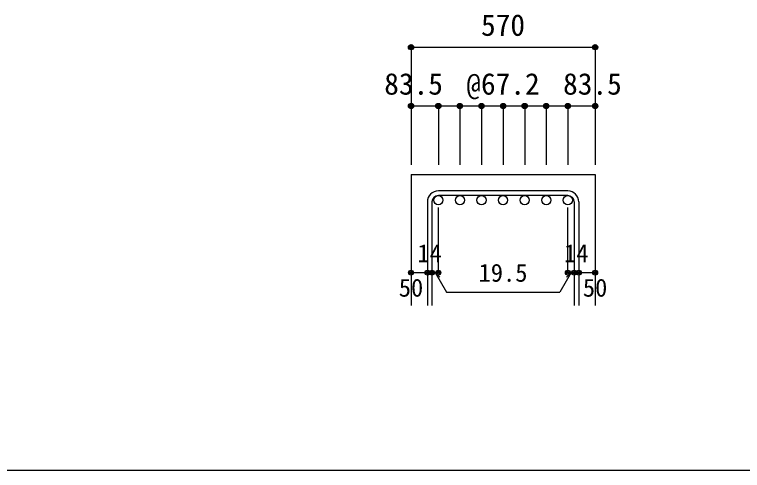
# Model space of a CAD drawing. Units: millimetres at full size, sheet at 1:30; details may follow other scales. Extents: x -5973 to 5954, y -4195 to 4201.
# Drawn here: x -942 to 1284, y -4195 to -2800 of the extents above; entities that cross this region are included whole.
import ezdxf
from ezdxf.enums import TextEntityAlignment as Align

# ---------------------------------------------------------------- set-up
doc = ezdxf.new("R2010")
doc.units = ezdxf.units.MM
doc.header["$LTSCALE"] = 30
doc.header["$PDMODE"] = 32
doc.header["$PDSIZE"] = 15
for name, color, linetype in [('0-1_躯体線', 2, 'Continuous'), ('0-5_基礎梁筋', 7, 'Continuous'), ('0-6_スタラップ筋', 7, 'Continuous'), ('0-D_寸法', 4, 'Continuous'), ('F-0_枠', 6, 'Continuous')]:
    doc.layers.add(name, color=color, linetype=linetype)
doc.styles.add('ＭＳ ゴシック', font='')
doc.styles.get('ＭＳ ゴシック').set_extended_font_data('MS Gothic')

msp = doc.modelspace()

# ---------------------------------------------------------------- linework, layer by layer
at = {"layer": '0-1_躯体線'}
for p, q in [((270.94, -3289.89), (833.94, -3289.89)), ((270.94, -3289.89), (270.94, -3689.89)), ((833.94, -3289.89), (833.94, -3689.89))]:
    msp.add_line(p, q, dxfattribs=at)
at = {"layer": '0-5_基礎梁筋', "color": 3}
for centre in [(354.44, -3367.89), (420.44, -3367.89), (486.44, -3367.89), (552.44, -3367.89), (618.44, -3367.89), (684.44, -3367.89), (750.44, -3367.89)]:
    msp.add_circle(centre, 14, dxfattribs=at)
at = {"layer": '0-6_スタラップ筋'}
for p, q in [((750.44, -3339.89), (354.44, -3339.89)), ((750.44, -3353.89), (354.44, -3353.89)), ((320.94, -3373.39), (320.94, -3689.89)), ((334.94, -3373.39), (334.94, -3689.89)), ((769.94, -3373.39), (769.94, -3689.89)), ((783.94, -3373.39), (783.94, -3689.89))]:
    msp.add_line(p, q, dxfattribs=at)
for centre, radius, start, end in [((354.44, -3373.39), 33.5, 90, 180), ((354.44, -3373.39), 19.5, 90, 180), ((750.44, -3373.39), 33.5, 0, 90), ((750.44, -3373.39), 19.5, 0, 90)]:
    msp.add_arc(centre, radius, start, end, dxfattribs=at)
at = {"layer": '0-D_寸法'}
for p, q in [((270.94, -2899.89), (270.94, -3079.89)), ((270.94, -2899.89), (833.94, -2899.89)), ((833.94, -2899.89), (833.94, -3079.89)), ((354.44, -3079.89), (270.94, -3079.89)), ((270.94, -3079.89), (270.94, -3259.89)), ((552.44, -3079.89), (354.44, -3079.89)), ((354.44, -3079.89), (354.44, -3259.89)), ((420.44, -3079.89), (420.44, -3259.89)), ((486.44, -3079.89), (486.44, -3259.89)), ((750.44, -3079.89), (552.44, -3079.89)), ((552.44, -3079.89), (552.44, -3259.89)), ((618.44, -3079.89), (618.44, -3259.89)), ((684.44, -3079.89), (684.44, -3259.89)), ((833.94, -3079.89), (750.44, -3079.89)), ((750.44, -3079.89), (750.44, -3259.89)), ((833.94, -3079.89), (833.94, -3259.89)), ((354.44, -3589.89), (354.44, -3390.56)), ((750.44, -3589.89), (750.44, -3390.56)), ((270.94, -3589.89), (320.94, -3589.89)), ((320.94, -3589.89), (354.44, -3589.89)), ((344.69, -3589.89), (358.83, -3604.04)), ((344.69, -3589.89), (378.91, -3649.17)), ((760.19, -3589.89), (725.96, -3649.17)), ((760.19, -3589.89), (746.04, -3604.04)), ((750.44, -3589.89), (833.94, -3589.89)), ((769.94, -3589.89), (783.94, -3589.89)), ((378.91, -3649.17), (725.96, -3649.17))]:
    msp.add_line(p, q, dxfattribs=at)
msp.add_lwpolyline([(833.94, -2899.89), (833.94, -3079.89), (833.94, -3259.89)], dxfattribs=at)
for centre, radius in [((270.94, -2899.89), 8), ((270.94, -2899.89), 7.2), ((270.94, -2899.89), 6.4), ((833.94, -2899.89), 8), ((833.94, -2899.89), 7.2), ((833.94, -2899.89), 6.4), ((270.94, -2899.89), 5.6), ((270.94, -2899.89), 4.8), ((270.94, -2899.89), 4), ((270.94, -2899.89), 3.2), ((270.94, -2899.89), 2.4), ((270.94, -2899.89), 1.6), ((270.94, -2899.89), 0.8), ((833.94, -2899.89), 5.6), ((833.94, -2899.89), 4.8), ((833.94, -2899.89), 4), ((833.94, -2899.89), 3.2), ((833.94, -2899.89), 2.4), ((833.94, -2899.89), 1.6), ((833.94, -2899.89), 0.8), ((270.94, -3079.89), 8), ((354.44, -3079.89), 8), ((420.44, -3079.89), 8), ((486.44, -3079.89), 8), ((552.44, -3079.89), 8), ((618.44, -3079.89), 8), ((684.44, -3079.89), 8), ((750.44, -3079.89), 8), ((833.94, -3079.89), 8), ((270.94, -3079.89), 7.2), ((270.94, -3079.89), 6.4), ((270.94, -3079.89), 5.6), ((270.94, -3079.89), 4.8), ((270.94, -3079.89), 4), ((270.94, -3079.89), 3.2), ((270.94, -3079.89), 2.4), ((270.94, -3079.89), 1.6), ((270.94, -3079.89), 0.8), ((354.44, -3079.89), 7.2), ((354.44, -3079.89), 6.4), ((354.44, -3079.89), 5.6), ((354.44, -3079.89), 4.8), ((354.44, -3079.89), 4), ((354.44, -3079.89), 3.2), ((354.44, -3079.89), 2.4), ((354.44, -3079.89), 1.6), ((354.44, -3079.89), 0.8), ((420.44, -3079.89), 7.2), ((420.44, -3079.89), 6.4), ((420.44, -3079.89), 5.6), ((420.44, -3079.89), 4.8), ((420.44, -3079.89), 4), ((420.44, -3079.89), 3.2), ((420.44, -3079.89), 2.4), ((420.44, -3079.89), 1.6), ((420.44, -3079.89), 0.8), ((486.44, -3079.89), 7.2), ((486.44, -3079.89), 6.4), ((486.44, -3079.89), 5.6), ((486.44, -3079.89), 4.8), ((486.44, -3079.89), 4), ((486.44, -3079.89), 3.2), ((486.44, -3079.89), 2.4), ((486.44, -3079.89), 1.6), ((486.44, -3079.89), 0.8), ((552.44, -3079.89), 7.2), ((552.44, -3079.89), 6.4), ((552.44, -3079.89), 5.6), ((552.44, -3079.89), 4.8), ((552.44, -3079.89), 4), ((552.44, -3079.89), 3.2), ((552.44, -3079.89), 2.4), ((552.44, -3079.89), 1.6), ((552.44, -3079.89), 0.8), ((618.44, -3079.89), 7.2), ((618.44, -3079.89), 6.4), ((618.44, -3079.89), 5.6), ((618.44, -3079.89), 4.8), ((618.44, -3079.89), 4), ((618.44, -3079.89), 3.2), ((618.44, -3079.89), 2.4), ((618.44, -3079.89), 1.6), ((618.44, -3079.89), 0.8), ((684.44, -3079.89), 7.2), ((684.44, -3079.89), 6.4), ((684.44, -3079.89), 5.6), ((684.44, -3079.89), 4.8), ((684.44, -3079.89), 4), ((684.44, -3079.89), 3.2), ((684.44, -3079.89), 2.4), ((684.44, -3079.89), 1.6), ((684.44, -3079.89), 0.8), ((750.44, -3079.89), 7.2), ((750.44, -3079.89), 6.4), ((750.44, -3079.89), 5.6), ((750.44, -3079.89), 4.8), ((750.44, -3079.89), 4), ((750.44, -3079.89), 3.2), ((750.44, -3079.89), 2.4), ((750.44, -3079.89), 1.6), ((750.44, -3079.89), 0.8), ((833.94, -3079.89), 7.2), ((833.94, -3079.89), 6.4), ((833.94, -3079.89), 5.6), ((833.94, -3079.89), 4.8), ((833.94, -3079.89), 4), ((833.94, -3079.89), 3.2), ((833.94, -3079.89), 2.4), ((833.94, -3079.89), 1.6), ((833.94, -3079.89), 0.8), ((270.94, -3589.89), 4), ((270.94, -3589.89), 3.6), ((270.94, -3589.89), 3.2), ((270.94, -3589.89), 2.8), ((270.94, -3589.89), 2.4), ((270.94, -3589.89), 2), ((270.94, -3589.89), 1.6), ((270.94, -3589.89), 1.2), ((270.94, -3589.89), 0.8), ((270.94, -3589.89), 0.4), ((320.94, -3589.89), 4), ((320.94, -3589.89), 3.6), ((320.94, -3589.89), 3.2), ((320.94, -3589.89), 2.8), ((320.94, -3589.89), 2.4), ((320.94, -3589.89), 2), ((320.94, -3589.89), 1.6), ((320.94, -3589.89), 1.2), ((320.94, -3589.89), 0.8), ((320.94, -3589.89), 0.4), ((334.94, -3589.89), 4), ((334.94, -3589.89), 3.6), ((334.94, -3589.89), 3.2), ((334.94, -3589.89), 2.8), ((334.94, -3589.89), 2.4), ((334.94, -3589.89), 2), ((334.94, -3589.89), 1.6), ((334.94, -3589.89), 1.2), ((334.94, -3589.89), 0.8), ((334.94, -3589.89), 0.4), ((354.44, -3589.89), 4), ((354.44, -3589.89), 3.6), ((354.44, -3589.89), 3.2), ((354.44, -3589.89), 2.8), ((354.44, -3589.89), 2.4), ((354.44, -3589.89), 2), ((354.44, -3589.89), 1.6), ((354.44, -3589.89), 1.2), ((354.44, -3589.89), 0.8), ((354.44, -3589.89), 0.4), ((750.44, -3589.89), 4), ((750.44, -3589.89), 3.6), ((750.44, -3589.89), 3.2), ((750.44, -3589.89), 2.8), ((750.44, -3589.89), 2.4), ((750.44, -3589.89), 2), ((750.44, -3589.89), 1.6), ((750.44, -3589.89), 1.2), ((750.44, -3589.89), 0.8), ((750.44, -3589.89), 0.4), ((769.94, -3589.89), 4), ((769.94, -3589.89), 3.6), ((769.94, -3589.89), 3.2), ((769.94, -3589.89), 2.8), ((769.94, -3589.89), 2.4), ((769.94, -3589.89), 2), ((769.94, -3589.89), 1.6), ((769.94, -3589.89), 1.2), ((769.94, -3589.89), 0.8), ((769.94, -3589.89), 0.4), ((783.94, -3589.89), 4), ((783.94, -3589.89), 3.6), ((783.94, -3589.89), 3.2), ((783.94, -3589.89), 2.8), ((783.94, -3589.89), 2.4), ((783.94, -3589.89), 2), ((783.94, -3589.89), 1.6), ((783.94, -3589.89), 1.2), ((783.94, -3589.89), 0.8), ((783.94, -3589.89), 0.4), ((833.94, -3589.89), 4), ((833.94, -3589.89), 3.6), ((833.94, -3589.89), 3.2), ((833.94, -3589.89), 2.8), ((833.94, -3589.89), 2.4), ((833.94, -3589.89), 2), ((833.94, -3589.89), 1.6), ((833.94, -3589.89), 1.2), ((833.94, -3589.89), 0.8), ((833.94, -3589.89), 0.4)]:
    msp.add_circle(centre, radius, dxfattribs=at)
at = {"layer": '0-D_寸法', "color": 7}
for p in [(270.94, -2899.89), (833.94, -2899.89), (270.94, -3079.89), (354.44, -3079.89), (420.44, -3079.89), (486.44, -3079.89), (552.44, -3079.89), (618.44, -3079.89), (684.44, -3079.89), (750.44, -3079.89), (833.94, -3079.89), (270.94, -3589.89), (320.94, -3589.89), (334.94, -3589.89), (354.44, -3589.89), (750.44, -3589.89), (769.94, -3589.89), (783.94, -3589.89), (833.94, -3589.89)]:
    msp.add_point(p, dxfattribs=at)
at = {"layer": 'F-0_枠'}
msp.add_line((5954.1, -4195.24), (-5972.88, -4195.24), dxfattribs=at)

# ---------------------------------------------------------------- texts
at = {"layer": '0-D_寸法', "style": 'ＭＳ ゴシック'}
for s, height, p in [('570', 65.98, (484.94, -2884.89)), ('83.5', 65.98, (188.94, -3064.89)), ('@67.2', 65.98, (439.94, -3064.89)), ('83.5', 65.98, (735.94, -3064.89)), ('14', 54.99, (290.4, -3574.44)), ('14', 54.99, (738.98, -3574.44)), ('19.5', 54.99, (477.44, -3634.17)), ('50', 54.99, (233.44, -3679.89)), ('50', 54.99, (796.44, -3679.89))]:
    msp.add_text(s, height=height, dxfattribs=at).set_placement(p, align=Align.BOTTOM_LEFT)

doc.saveas('drawing.dxf')
